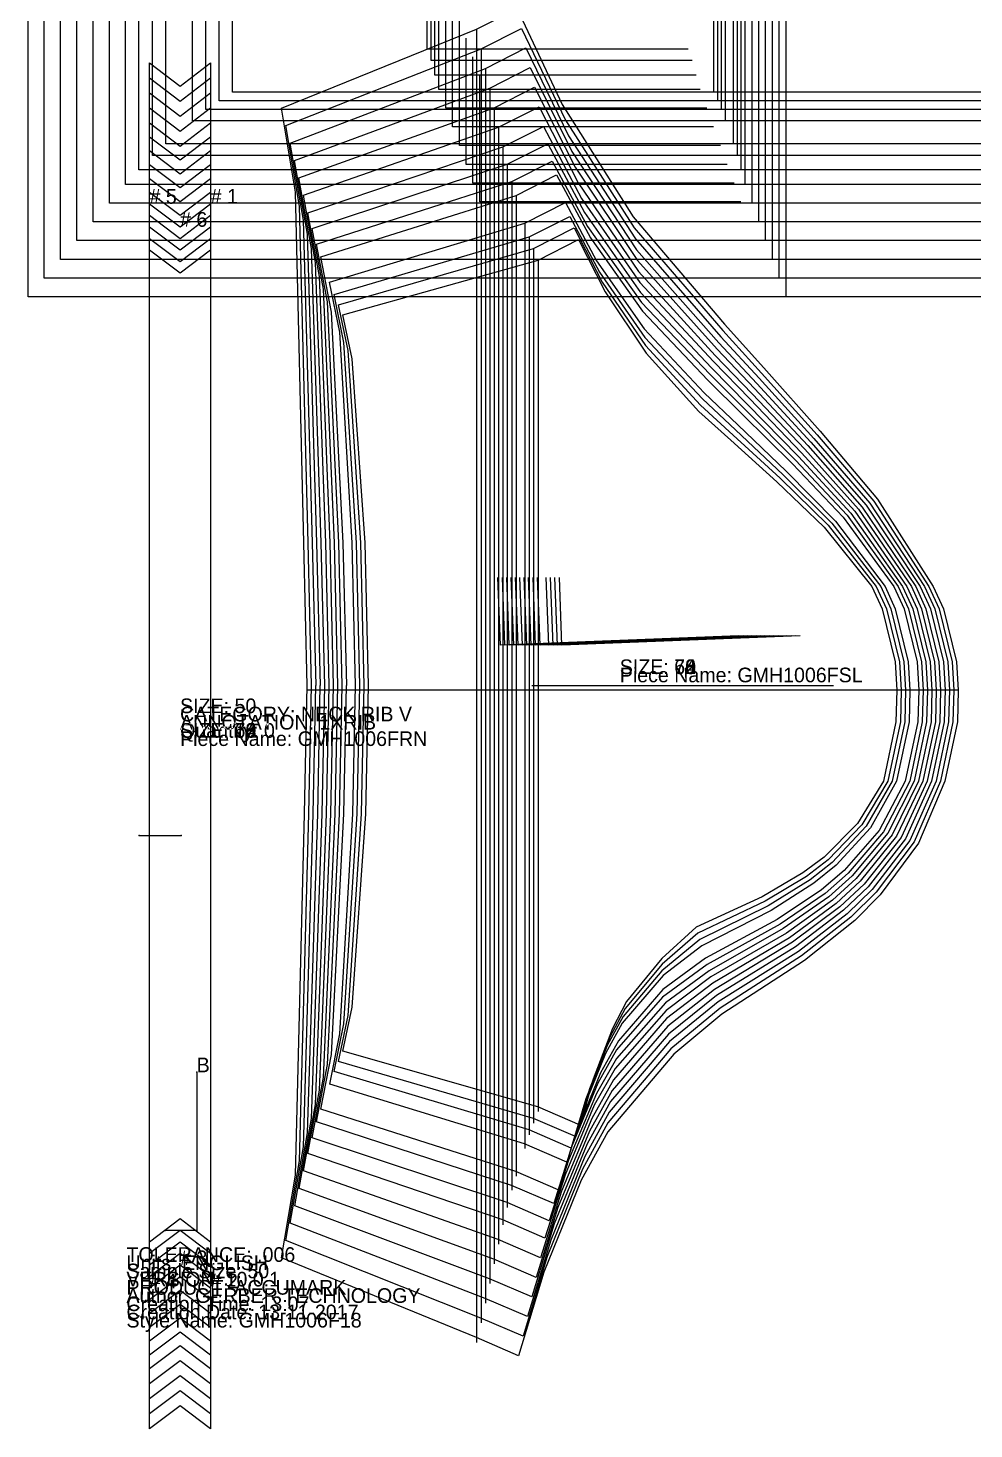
# Model space of a CAD drawing. Extents: x -1.7 to 64.4, y -1.7 to 34.5.
# Drawn here: x -1.68 to 14.46, y -1.73 to 22.17 of the extents above; entities that cross this region are included whole.
import ezdxf

# ---------------------------------------------------------------- set-up
doc = ezdxf.new("R2010")
doc.units = 0

# ---------------------------------------------------------------- blocks, each defined once
blk = doc.blocks.new('GMH1006FBK_42')
at = {"layer": '1'}
for points in [[(1.8117, 21.0797), (1.8117, 30.5284)], [(28.9773, 21.0797), (1.8117, 21.0797)]]:
    blk.add_lwpolyline(points, dxfattribs=at)
at = {"layer": '6'}
blk.add_line((28.9773, 21.0797), (1.8117, 21.0797), dxfattribs=at)
at = {"layer": '8'}
blk.add_line((10.0204, 21.0797), (10.0204, 30.43), dxfattribs=at)
blk = doc.blocks.new('GMH1006FBK_44')
at = {"layer": '1'}
for points in [[(1.5835, 20.932), (1.5835, 30.676)], [(29.1427, 20.932), (1.5835, 20.932)]]:
    blk.add_lwpolyline(points, dxfattribs=at)
at = {"layer": '6'}
blk.add_line((29.1427, 20.932), (1.5835, 20.932), dxfattribs=at)
at = {"layer": '8'}
blk.add_line((10.0874, 20.932), (10.0874, 30.5776), dxfattribs=at)
blk = doc.blocks.new('GMH1006FBK_46')
at = {"layer": '1'}
for points in [[(1.3552, 20.7844), (1.3552, 30.8237)], [(29.3081, 20.7844), (1.3552, 20.7844)]]:
    blk.add_lwpolyline(points, dxfattribs=at)
at = {"layer": '6'}
blk.add_line((29.3081, 20.7844), (1.3552, 20.7844), dxfattribs=at)
at = {"layer": '8'}
blk.add_line((10.1544, 20.7844), (10.1544, 30.7253), dxfattribs=at)
blk = doc.blocks.new('GMH1006FBK_48')
at = {"layer": '1'}
for points in [[(1.1269, 20.5875), (1.1269, 31.0205)], [(29.4735, 20.5875), (1.1269, 20.5875)]]:
    blk.add_lwpolyline(points, dxfattribs=at)
at = {"layer": '6'}
blk.add_line((29.4735, 20.5875), (1.1269, 20.5875), dxfattribs=at)
at = {"layer": '8'}
blk.add_line((10.2214, 20.5875), (10.2214, 30.9221), dxfattribs=at)
blk = doc.blocks.new('GMH1006FBK_52')
at = {"layer": '1'}
for points in [[(0.6703, 20.1938), (0.6703, 31.4142)], [(29.8043, 20.1938), (0.6703, 20.1938)]]:
    blk.add_lwpolyline(points, dxfattribs=at)
at = {"layer": '6'}
blk.add_line((29.8043, 20.1938), (0.6703, 20.1938), dxfattribs=at)
at = {"layer": '8'}
blk.add_line((10.3554, 20.1938), (10.3554, 31.3158), dxfattribs=at)
blk.add_lwpolyline([(9.5844, 21.8134), (5.1297, 21.8134), (5.1297, 23.9665)], dxfattribs=at)
blk = doc.blocks.new('GMH1006FBK_54')
at = {"layer": '1'}
for points in [[(0.4419, 19.997), (0.4419, 31.6111)], [(29.9697, 19.997), (0.4419, 19.997)]]:
    blk.add_lwpolyline(points, dxfattribs=at)
at = {"layer": '6'}
blk.add_line((29.9697, 19.997), (0.4419, 19.997), dxfattribs=at)
at = {"layer": '8'}
blk.add_line((10.4224, 19.997), (10.4224, 31.5127), dxfattribs=at)
blk.add_lwpolyline([(9.6513, 21.6166), (5.1966, 21.6166), (5.1966, 23.7697)], dxfattribs=at)
blk = doc.blocks.new('GMH1006FBK_56')
at = {"layer": '1'}
for points in [[(0.2137, 19.7509), (0.2137, 31.8571)], [(30.1351, 19.7509), (0.2137, 19.7509)]]:
    blk.add_lwpolyline(points, dxfattribs=at)
at = {"layer": '6'}
blk.add_line((30.1351, 19.7509), (0.2137, 19.7509), dxfattribs=at)
at = {"layer": '8'}
blk.add_line((10.4894, 19.7509), (10.4894, 31.7587), dxfattribs=at)
blk.add_lwpolyline([(9.7184, 21.3705), (5.2637, 21.3705), (5.2637, 23.5236)], dxfattribs=at)
blk = doc.blocks.new('GMH1006FBK_58')
at = {"layer": '1'}
for points in [[(-0.0146, 19.5049), (-0.0146, 32.1032)], [(30.3005, 19.5049), (-0.0146, 19.5049)]]:
    blk.add_lwpolyline(points, dxfattribs=at)
at = {"layer": '6'}
blk.add_line((30.3005, 19.5049), (-0.0146, 19.5049), dxfattribs=at)
at = {"layer": '8'}
blk.add_line((10.5564, 19.5049), (10.5564, 32.0048), dxfattribs=at)
blk.add_lwpolyline([(9.7854, 21.1245), (5.3307, 21.1245), (5.3307, 23.2776)], dxfattribs=at)
blk = doc.blocks.new('GMH1006FBK_60')
at = {"layer": '1'}
for points in [[(-0.2921, 19.185), (-0.2921, 32.4231)], [(30.5151, 19.185), (-0.2921, 19.185)]]:
    blk.add_lwpolyline(points, dxfattribs=at)
at = {"layer": '6'}
blk.add_line((30.5151, 19.185), (-0.2921, 19.185), dxfattribs=at)
at = {"layer": '8'}
blk.add_line((10.6726, 19.185), (10.6726, 32.2991), dxfattribs=at)
blk.add_lwpolyline([(9.9016, 20.8046), (5.4469, 20.8046), (5.4469, 22.9577)], dxfattribs=at)
blk = doc.blocks.new('GMH1006FBK_62')
at = {"layer": '1'}
for points in [[(-0.5697, 18.8651), (-0.5697, 32.743)], [(30.7297, 18.8651), (-0.5697, 18.8651)]]:
    blk.add_lwpolyline(points, dxfattribs=at)
at = {"layer": '6'}
blk.add_line((30.7297, 18.8651), (-0.5697, 18.8651), dxfattribs=at)
at = {"layer": '8'}
blk.add_line((10.7888, 18.8651), (10.7888, 32.5934), dxfattribs=at)
blk.add_lwpolyline([(10.0178, 20.4847), (5.563, 20.4847), (5.563, 22.6378)], dxfattribs=at)
blk = doc.blocks.new('GMH1006FBK_64')
at = {"layer": '1'}
for points in [[(-0.8472, 18.5452), (-0.8472, 33.0629)], [(30.9443, 18.5452), (-0.8472, 18.5452)]]:
    blk.add_lwpolyline(points, dxfattribs=at)
at = {"layer": '6'}
blk.add_line((30.9443, 18.5452), (-0.8472, 18.5452), dxfattribs=at)
at = {"layer": '8'}
blk.add_line((10.905, 18.5452), (10.905, 32.8877), dxfattribs=at)
blk.add_lwpolyline([(10.1339, 20.1648), (5.6792, 20.1648), (5.6792, 22.3179)], dxfattribs=at)
blk = doc.blocks.new('GMH1006FBK_66')
at = {"layer": '1'}
for points in [[(-1.1246, 18.2253), (-1.1246, 33.3828)], [(31.1589, 18.2253), (-1.1246, 18.2253)]]:
    blk.add_lwpolyline(points, dxfattribs=at)
at = {"layer": '6'}
blk.add_line((31.1589, 18.2253), (-1.1246, 18.2253), dxfattribs=at)
at = {"layer": '8'}
blk.add_line((11.0212, 18.2253), (11.0212, 33.182), dxfattribs=at)
blk.add_lwpolyline([(10.2502, 19.8449), (5.7955, 19.8449), (5.7955, 21.998)], dxfattribs=at)
blk = doc.blocks.new('GMH1006FBK_68')
at = {"layer": '1'}
for points in [[(-1.4021, 17.9054), (-1.4021, 33.7027)], [(31.3735, 17.9054), (-1.4021, 17.9054)]]:
    blk.add_lwpolyline(points, dxfattribs=at)
at = {"layer": '6'}
blk.add_line((31.3735, 17.9054), (-1.4021, 17.9054), dxfattribs=at)
at = {"layer": '8'}
blk.add_line((11.1374, 17.9054), (11.1374, 33.4763), dxfattribs=at)
blk.add_lwpolyline([(10.3664, 19.525), (5.9117, 19.525), (5.9117, 21.6781)], dxfattribs=at)
blk = doc.blocks.new('GMH1006FBK_70')
at = {"layer": '1'}
for points in [[(-1.6796, 17.5855), (-1.6796, 34.0226)], [(31.5881, 17.5855), (-1.6796, 17.5855)]]:
    blk.add_lwpolyline(points, dxfattribs=at)
at = {"layer": '6'}
blk.add_line((31.5881, 17.5855), (-1.6796, 17.5855), dxfattribs=at)
at = {"layer": '8'}
blk.add_line((11.2536, 17.5855), (11.2536, 33.7706), dxfattribs=at)
blk.add_lwpolyline([(10.4826, 19.2051), (6.0279, 19.2051), (6.0279, 21.3582)], dxfattribs=at)
blk = doc.blocks.new('GMH1006FRN_42')
at = {"layer": '1'}
for points in [[(0.3937, 1.4578), (0.3937, 18.3866)], [(0.3937, 18.3866), (0.9147, 17.9929), (1.4356, 18.3866)], [(1.4356, 18.3866), (1.4356, 1.4578)], [(1.4356, 1.4578), (0.9147, 1.8515), (0.3937, 1.4578)]]:
    blk.add_lwpolyline(points, dxfattribs=at)
at = {"layer": '5'}
blk.add_line((0.215, 8.397), (0.9341, 8.397), dxfattribs=at)
at = {"layer": '7'}
blk.add_line((0.215, 8.397), (0.9341, 8.397), dxfattribs=at)
at = {"layer": '8'}
blk.add_lwpolyline([(1.1985, 4.355), (1.1985, 1.6575), (0.659, 1.6575)], dxfattribs=at)
at = {"layer": '1'}
for s, p in [('SIZE: 42', (0.9146, 10.0622)), ('Piece Name: GMH1006FRN', (0.9146, 9.9222))]:
    blk.add_text(s, height=0.25, dxfattribs=at).set_placement(p)
blk = doc.blocks.new('GMH1006FRN_44')
at = {"layer": '1'}
for points in [[(0.3937, 1.2609), (0.3937, 18.5835)], [(0.3937, 18.5835), (0.9147, 18.1898), (1.4356, 18.5835)], [(1.4356, 18.5835), (1.4356, 1.2609)], [(1.4356, 1.2609), (0.9147, 1.6546), (0.3937, 1.2609)]]:
    blk.add_lwpolyline(points, dxfattribs=at)
at = {"layer": '5'}
blk.add_line((0.215, 8.397), (0.9341, 8.397), dxfattribs=at)
at = {"layer": '7'}
blk.add_line((0.215, 8.397), (0.9341, 8.397), dxfattribs=at)
at = {"layer": '8'}
blk.add_lwpolyline([(1.1985, 4.355), (1.1985, 1.6575), (0.659, 1.6575)], dxfattribs=at)
at = {"layer": '1'}
for s, p in [('SIZE: 44', (0.9146, 10.0622)), ('Piece Name: GMH1006FRN', (0.9146, 9.9222))]:
    blk.add_text(s, height=0.25, dxfattribs=at).set_placement(p)
blk = doc.blocks.new('GMH1006FRN_46')
at = {"layer": '1'}
for points in [[(0.3937, 1.064), (0.3937, 18.7804)], [(0.3937, 18.7804), (0.9147, 18.3867), (1.4356, 18.7804)], [(1.4356, 18.7804), (1.4356, 1.064)], [(1.4356, 1.064), (0.9147, 1.4577), (0.3937, 1.064)]]:
    blk.add_lwpolyline(points, dxfattribs=at)
at = {"layer": '5'}
blk.add_line((0.215, 8.397), (0.9341, 8.397), dxfattribs=at)
at = {"layer": '7'}
blk.add_line((0.215, 8.397), (0.9341, 8.397), dxfattribs=at)
at = {"layer": '8'}
blk.add_lwpolyline([(1.1985, 4.355), (1.1985, 1.6575), (0.659, 1.6575)], dxfattribs=at)
at = {"layer": '1'}
for s, p in [('SIZE: 46', (0.9146, 10.0622)), ('Piece Name: GMH1006FRN', (0.9146, 9.9222))]:
    blk.add_text(s, height=0.25, dxfattribs=at).set_placement(p)
blk = doc.blocks.new('GMH1006FRN_48')
at = {"layer": '1'}
for points in [[(0.3937, 0.8671), (0.3937, 18.9773)], [(0.3937, 18.9773), (0.9147, 18.5836), (1.4356, 18.9773)], [(1.4356, 18.9773), (1.4356, 0.8671)], [(1.4356, 0.8671), (0.9147, 1.2608), (0.3937, 0.8671)]]:
    blk.add_lwpolyline(points, dxfattribs=at)
at = {"layer": '5'}
blk.add_line((0.215, 8.397), (0.9341, 8.397), dxfattribs=at)
at = {"layer": '7'}
blk.add_line((0.215, 8.397), (0.9341, 8.397), dxfattribs=at)
at = {"layer": '8'}
blk.add_lwpolyline([(1.1985, 4.355), (1.1985, 1.6575), (0.659, 1.6575)], dxfattribs=at)
at = {"layer": '1'}
for s, p in [('SIZE: 48', (0.9146, 10.0622)), ('Piece Name: GMH1006FRN', (0.9146, 9.9222))]:
    blk.add_text(s, height=0.25, dxfattribs=at).set_placement(p)
blk = doc.blocks.new('GMH1006FRN_50')
at = {"layer": '1'}
for points in [[(0.3937, 0.6702), (0.3937, 19.1742)], [(0.3937, 19.1742), (0.9147, 18.7805), (1.4356, 19.1742)], [(1.4356, 19.1742), (1.4356, 0.6702)], [(1.4356, 0.6702), (0.9147, 1.0639), (0.3937, 0.6702)]]:
    blk.add_lwpolyline(points, dxfattribs=at)
at = {"layer": '2'}
for p in [(0.3937, 19.1742), (0.3937, 19.1742), (1.4356, 19.1742), (1.4356, 19.1742), (0.9147, 18.7805), (0.215, 8.397), (0.9341, 8.397), (1.1985, 4.355), (0.659, 1.6575), (1.1985, 1.6575), (0.9147, 1.0639), (0.3937, 0.6702), (0.3937, 0.6702), (1.4356, 0.6702), (1.4356, 0.6702)]:
    blk.add_point(p, dxfattribs=at)
at = {"layer": '5'}
blk.add_line((0.215, 8.397), (0.9341, 8.397), dxfattribs=at)
at = {"layer": '7'}
blk.add_line((0.215, 8.397), (0.9341, 8.397), dxfattribs=at)
at = {"layer": '8'}
blk.add_lwpolyline([(1.1985, 4.355), (1.1985, 1.6575), (0.659, 1.6575)], dxfattribs=at)
at = {"layer": '1'}
for s, p in [('SIZE: 50', (0.9146, 10.4822)), ('CATEGORY: NECK RIB V', (0.9146, 10.3422)), ('ANNOTATION: 1XRIB', (0.9146, 10.2022)), ('Quantity: 0', (0.9146, 10.0622)), ('Piece Name: GMH1006FRN', (0.9146, 9.9222))]:
    blk.add_text(s, height=0.25, dxfattribs=at).set_placement(p)
at = {"layer": '2'}
for s, p in [('# 5', (0.3937, 19.1742)), ('# 5', (0.3937, 19.1742)), ('# 1', (1.4356, 19.1742)), ('# 6', (0.9147, 18.7805)), ('# 3', (0.9147, 1.0639)), ('# 4', (0.3937, 0.6702)), ('# 4', (0.3937, 0.6702)), ('# 2', (1.4356, 0.6702)), ('# 2', (1.4356, 0.6702))]:
    blk.add_text(s, height=0.25, dxfattribs=at).set_placement(p)
at = {"layer": '8'}
blk.add_text('B', height=0.25, dxfattribs=at).set_placement((1.1985, 4.355))
blk = doc.blocks.new('GMH1006FRN_52')
at = {"layer": '1'}
for points in [[(0.3937, 0.4733), (0.3937, 19.3711)], [(0.3937, 19.3711), (0.9147, 18.9774), (1.4356, 19.3711)], [(1.4356, 19.3711), (1.4356, 0.4733)], [(1.4356, 0.4733), (0.9147, 0.867), (0.3937, 0.4733)]]:
    blk.add_lwpolyline(points, dxfattribs=at)
at = {"layer": '5'}
blk.add_line((0.215, 8.397), (0.9341, 8.397), dxfattribs=at)
at = {"layer": '7'}
blk.add_line((0.215, 8.397), (0.9341, 8.397), dxfattribs=at)
at = {"layer": '8'}
blk.add_lwpolyline([(1.1985, 4.355), (1.1985, 1.6575), (0.659, 1.6575)], dxfattribs=at)
at = {"layer": '1'}
for s, p in [('SIZE: 52', (0.9146, 10.0622)), ('Piece Name: GMH1006FRN', (0.9146, 9.9222))]:
    blk.add_text(s, height=0.25, dxfattribs=at).set_placement(p)
blk = doc.blocks.new('GMH1006FRN_54')
at = {"layer": '1'}
for points in [[(0.3937, 0.2371), (0.3937, 19.6073)], [(0.3937, 19.6073), (0.9147, 19.2136), (1.4356, 19.6073)], [(1.4356, 19.6073), (1.4356, 0.2371)], [(1.4356, 0.2371), (0.9147, 0.6308), (0.3937, 0.2371)]]:
    blk.add_lwpolyline(points, dxfattribs=at)
at = {"layer": '5'}
blk.add_line((0.215, 8.397), (0.9341, 8.397), dxfattribs=at)
at = {"layer": '7'}
blk.add_line((0.215, 8.397), (0.9341, 8.397), dxfattribs=at)
at = {"layer": '8'}
blk.add_lwpolyline([(1.1985, 4.355), (1.1985, 1.6575), (0.659, 1.6575)], dxfattribs=at)
at = {"layer": '1'}
for s, p in [('SIZE: 54', (0.9146, 10.0622)), ('Piece Name: GMH1006FRN', (0.9146, 9.9222))]:
    blk.add_text(s, height=0.25, dxfattribs=at).set_placement(p)
blk = doc.blocks.new('GMH1006FRN_56')
at = {"layer": '1'}
for points in [[(0.3937, 0.0009), (0.3937, 19.8435)], [(0.3937, 19.8435), (0.9147, 19.4498), (1.4356, 19.8435)], [(1.4356, 19.8435), (1.4356, 0.0009)], [(1.4356, 0.0009), (0.9147, 0.3946), (0.3937, 0.0009)]]:
    blk.add_lwpolyline(points, dxfattribs=at)
at = {"layer": '5'}
blk.add_line((0.215, 8.397), (0.9341, 8.397), dxfattribs=at)
at = {"layer": '7'}
blk.add_line((0.215, 8.397), (0.9341, 8.397), dxfattribs=at)
at = {"layer": '8'}
blk.add_lwpolyline([(1.1985, 4.355), (1.1985, 1.6575), (0.659, 1.6575)], dxfattribs=at)
at = {"layer": '1'}
for s, p in [('SIZE: 56', (0.9146, 10.0622)), ('Piece Name: GMH1006FRN', (0.9146, 9.9222))]:
    blk.add_text(s, height=0.25, dxfattribs=at).set_placement(p)
blk = doc.blocks.new('GMH1006FRN_58')
at = {"layer": '1'}
for points in [[(0.3937, -0.2353), (0.3937, 20.0797)], [(0.3937, 20.0797), (0.9147, 19.686), (1.4356, 20.0797)], [(1.4356, 20.0797), (1.4356, -0.2353)], [(1.4356, -0.2353), (0.9147, 0.1584), (0.3937, -0.2353)]]:
    blk.add_lwpolyline(points, dxfattribs=at)
at = {"layer": '5'}
blk.add_line((0.215, 8.397), (0.9341, 8.397), dxfattribs=at)
at = {"layer": '7'}
blk.add_line((0.215, 8.397), (0.9341, 8.397), dxfattribs=at)
at = {"layer": '8'}
blk.add_lwpolyline([(1.1985, 4.355), (1.1985, 1.6575), (0.659, 1.6575)], dxfattribs=at)
at = {"layer": '1'}
for s, p in [('SIZE: 58', (0.9146, 10.0622)), ('Piece Name: GMH1006FRN', (0.9146, 9.9222))]:
    blk.add_text(s, height=0.25, dxfattribs=at).set_placement(p)
blk = doc.blocks.new('GMH1006FRN_60')
at = {"layer": '1'}
for points in [[(0.3937, -0.4715), (0.3937, 20.3159)], [(0.3937, 20.3159), (0.9147, 19.9222), (1.4356, 20.3159)], [(1.4356, 20.3159), (1.4356, -0.4715)], [(1.4356, -0.4715), (0.9147, -0.0778), (0.3937, -0.4715)]]:
    blk.add_lwpolyline(points, dxfattribs=at)
at = {"layer": '5'}
blk.add_line((0.215, 8.397), (0.9341, 8.397), dxfattribs=at)
at = {"layer": '7'}
blk.add_line((0.215, 8.397), (0.9341, 8.397), dxfattribs=at)
at = {"layer": '8'}
blk.add_lwpolyline([(1.1985, 4.355), (1.1985, 1.6575), (0.659, 1.6575)], dxfattribs=at)
at = {"layer": '1'}
for s, p in [('SIZE: 60', (0.9146, 10.0622)), ('Piece Name: GMH1006FRN', (0.9146, 9.9222))]:
    blk.add_text(s, height=0.25, dxfattribs=at).set_placement(p)
blk = doc.blocks.new('GMH1006FRN_62')
at = {"layer": '1'}
for points in [[(0.3937, -0.7077), (0.3937, 20.5521)], [(0.3937, 20.5521), (0.9147, 20.1584), (1.4356, 20.5521)], [(1.4356, 20.5521), (1.4356, -0.7077)], [(1.4356, -0.7077), (0.9147, -0.314), (0.3937, -0.7077)]]:
    blk.add_lwpolyline(points, dxfattribs=at)
at = {"layer": '5'}
blk.add_line((0.215, 8.397), (0.9341, 8.397), dxfattribs=at)
at = {"layer": '7'}
blk.add_line((0.215, 8.397), (0.9341, 8.397), dxfattribs=at)
at = {"layer": '8'}
blk.add_lwpolyline([(1.1985, 4.355), (1.1985, 1.6575), (0.659, 1.6575)], dxfattribs=at)
at = {"layer": '1'}
for s, p in [('SIZE: 62', (0.9146, 10.0622)), ('Piece Name: GMH1006FRN', (0.9146, 9.9222))]:
    blk.add_text(s, height=0.25, dxfattribs=at).set_placement(p)
blk = doc.blocks.new('GMH1006FRN_64')
at = {"layer": '1'}
for points in [[(0.3937, -0.9636), (0.3937, 20.808)], [(0.3937, 20.808), (0.9147, 20.4143), (1.4356, 20.808)], [(1.4356, 20.808), (1.4356, -0.9636)], [(1.4356, -0.9636), (0.9147, -0.5699), (0.3937, -0.9636)]]:
    blk.add_lwpolyline(points, dxfattribs=at)
at = {"layer": '5'}
blk.add_line((0.215, 8.397), (0.9341, 8.397), dxfattribs=at)
at = {"layer": '7'}
blk.add_line((0.215, 8.397), (0.9341, 8.397), dxfattribs=at)
at = {"layer": '8'}
blk.add_lwpolyline([(1.1985, 4.355), (1.1985, 1.6575), (0.659, 1.6575)], dxfattribs=at)
at = {"layer": '1'}
for s, p in [('SIZE: 64', (0.9146, 10.0622)), ('Piece Name: GMH1006FRN', (0.9146, 9.9222))]:
    blk.add_text(s, height=0.25, dxfattribs=at).set_placement(p)
blk = doc.blocks.new('GMH1006FRN_66')
at = {"layer": '1'}
for points in [[(0.3937, -1.2195), (0.3937, 21.0639)], [(0.3937, 21.0639), (0.9147, 20.6702), (1.4356, 21.0639)], [(1.4356, 21.0639), (1.4356, -1.2195)], [(1.4356, -1.2195), (0.9147, -0.8258), (0.3937, -1.2195)]]:
    blk.add_lwpolyline(points, dxfattribs=at)
at = {"layer": '5'}
blk.add_line((0.215, 8.397), (0.9341, 8.397), dxfattribs=at)
at = {"layer": '7'}
blk.add_line((0.215, 8.397), (0.9341, 8.397), dxfattribs=at)
at = {"layer": '8'}
blk.add_lwpolyline([(1.1985, 4.355), (1.1985, 1.6575), (0.659, 1.6575)], dxfattribs=at)
at = {"layer": '1'}
for s, p in [('SIZE: 66', (0.9146, 10.0622)), ('Piece Name: GMH1006FRN', (0.9146, 9.9222))]:
    blk.add_text(s, height=0.25, dxfattribs=at).set_placement(p)
blk = doc.blocks.new('GMH1006FRN_68')
at = {"layer": '1'}
for points in [[(0.3937, -1.4754), (0.3937, 21.3198)], [(0.3937, 21.3198), (0.9147, 20.9261), (1.4356, 21.3198)], [(1.4356, 21.3198), (1.4356, -1.4754)], [(1.4356, -1.4754), (0.9147, -1.0817), (0.3937, -1.4754)]]:
    blk.add_lwpolyline(points, dxfattribs=at)
at = {"layer": '5'}
blk.add_line((0.215, 8.397), (0.9341, 8.397), dxfattribs=at)
at = {"layer": '7'}
blk.add_line((0.215, 8.397), (0.9341, 8.397), dxfattribs=at)
at = {"layer": '8'}
blk.add_lwpolyline([(1.1985, 4.355), (1.1985, 1.6575), (0.659, 1.6575)], dxfattribs=at)
at = {"layer": '1'}
for s, p in [('SIZE: 68', (0.9146, 10.0622)), ('Piece Name: GMH1006FRN', (0.9146, 9.9222))]:
    blk.add_text(s, height=0.25, dxfattribs=at).set_placement(p)
blk = doc.blocks.new('GMH1006FRN_70')
at = {"layer": '1'}
for points in [[(0.3937, -1.7313), (0.3937, 21.5757)], [(0.3937, 21.5757), (0.9147, 21.182), (1.4356, 21.5757)], [(1.4356, 21.5757), (1.4356, -1.7313)], [(1.4356, -1.7313), (0.9147, -1.3376), (0.3937, -1.7313)]]:
    blk.add_lwpolyline(points, dxfattribs=at)
at = {"layer": '5'}
blk.add_line((0.215, 8.397), (0.9341, 8.397), dxfattribs=at)
at = {"layer": '7'}
blk.add_line((0.215, 8.397), (0.9341, 8.397), dxfattribs=at)
at = {"layer": '8'}
blk.add_lwpolyline([(1.1985, 4.355), (1.1985, 1.6575), (0.659, 1.6575)], dxfattribs=at)
at = {"layer": '1'}
for s, p in [('SIZE: 70', (0.9146, 10.0622)), ('Piece Name: GMH1006FRN', (0.9146, 9.9222))]:
    blk.add_text(s, height=0.25, dxfattribs=at).set_placement(p)
blk = doc.blocks.new('GMH1006FSL_42')
at = {"layer": '1'}
for points in [[(3.6909, 17.2756), (7.0214, 18.214), (7.7121, 18.5641)], [(7.7121, 18.5641), (8.166, 17.6692), (8.8684, 16.6219), (9.7625, 15.63), (10.3108, 15.1393), (11.0983, 14.4269), (11.9047, 13.658), (12.7181, 12.6424), (12.8927, 12.2623), (13.1142, 11.3588), (13.1423, 10.8753)], [(3.6928, 4.7148), (3.8534, 5.4662), (4.0852, 8.7621), (4.1303, 10.9542), (4.1313, 10.9541), (4.0723, 13.3874), (3.8515, 16.5277), (3.6909, 17.2756)], [(13.1423, 10.8753), (13.1285, 10.3323), (12.914, 9.3212), (12.4728, 8.5997), (11.9039, 8.0274), (11.5397, 7.7552), (10.8437, 7.35), (9.719, 6.8319), (9.1355, 6.2942), (8.532, 5.5602), (8.2908, 5.1024), (7.9603, 4.2394), (7.7377, 3.4536)], [(7.7377, 3.4536), (7.0174, 3.7642), (7.0174, 3.7642), (3.6928, 4.7148)]]:
    blk.add_lwpolyline(points, dxfattribs=at)
at = {"layer": '5'}
blk.add_line((7.9609, 10.9541), (12.0652, 10.9541), dxfattribs=at)
at = {"layer": '7'}
blk.add_line((7.9609, 10.9541), (12.0652, 10.9541), dxfattribs=at)
at = {"layer": '8'}
for p, q in [((7.0214, 18.214), (7.0214, 3.6837)), ((13.1423, 10.8753), (4.1313, 10.8753))]:
    blk.add_line(p, q, dxfattribs=at)
blk.add_lwpolyline([(11.4921, 11.7994), (7.4296, 11.6432), (7.3853, 12.796)], dxfattribs=at)
at = {"layer": '1'}
for s, p in [('SIZE: 42', (8.4166, 11.1488)), ('Piece Name: GMH1006FSL', (8.4166, 11.0088))]:
    blk.add_text(s, height=0.25, dxfattribs=at).set_placement(p)
blk = doc.blocks.new('GMH1006FSL_44')
at = {"layer": '1'}
for points in [[(3.6161, 17.4492), (6.9466, 18.4109), (7.6373, 18.761)], [(7.6373, 18.761), (8.1172, 17.8368), (8.8564, 16.7569), (9.794, 15.7363), (10.351, 15.2275), (11.1509, 14.4889), (11.9696, 13.6921), (12.7929, 12.6424), (12.9675, 12.2623), (13.189, 11.3588), (13.2171, 10.8753)], [(3.618, 4.5412), (3.7824, 5.3252), (4.0104, 8.7621), (4.0555, 10.9542), (4.0565, 10.9541), (3.9975, 13.3874), (3.7805, 16.6675), (3.6161, 17.4492)], [(13.2171, 10.8753), (13.2033, 10.3323), (12.9888, 9.3212), (12.547, 8.5757), (11.9721, 7.9813), (11.6028, 7.6973), (10.8955, 7.2723), (9.7505, 6.7256), (9.1414, 6.2011), (8.5072, 5.4424), (8.2524, 4.9679), (7.9012, 4.0726), (7.6629, 3.2567)], [(7.6629, 3.2567), (6.9426, 3.5673), (6.9426, 3.5673), (3.618, 4.5412)]]:
    blk.add_lwpolyline(points, dxfattribs=at)
at = {"layer": '5'}
blk.add_line((7.8861, 10.9541), (11.9904, 10.9541), dxfattribs=at)
at = {"layer": '7'}
blk.add_line((7.8861, 10.9541), (11.9904, 10.9541), dxfattribs=at)
at = {"layer": '8'}
for p, q in [((6.9466, 18.4109), (6.9466, 3.4868)), ((13.2171, 10.8753), (4.0565, 10.8753))]:
    blk.add_line(p, q, dxfattribs=at)
blk.add_lwpolyline([(11.4173, 11.7994), (7.3548, 11.6432), (7.3105, 12.796)], dxfattribs=at)
at = {"layer": '1'}
for s, p in [('SIZE: 44', (8.4166, 11.1488)), ('Piece Name: GMH1006FSL', (8.4166, 11.0088))]:
    blk.add_text(s, height=0.25, dxfattribs=at).set_placement(p)
blk = doc.blocks.new('GMH1006FSL_46')
at = {"layer": '1'}
for points in [[(3.5413, 17.6228), (6.8718, 18.6078), (7.5625, 18.9579)], [(7.5625, 18.9579), (8.0683, 18.0044), (8.8444, 16.8918), (9.8255, 15.8426), (10.3912, 15.3156), (11.2035, 14.5509), (12.0345, 13.7263), (12.8677, 12.6424), (13.0423, 12.2623), (13.2638, 11.3588), (13.2919, 10.8753)], [(3.5432, 4.3676), (3.7113, 5.1842), (3.9356, 8.7621), (3.9807, 10.9542), (3.9817, 10.9541), (3.9227, 13.3874), (3.7096, 16.8074), (3.5413, 17.6228)], [(13.2919, 10.8753), (13.2781, 10.3323), (13.0636, 9.3212), (12.6211, 8.5518), (12.0404, 7.9353), (11.666, 7.6394), (10.9473, 7.1946), (9.782, 6.6193), (9.1347, 6.0878), (8.4748, 5.3093), (8.2086, 4.8215), (7.8398, 3.9001), (7.5881, 3.0598)], [(7.5881, 3.0598), (6.8678, 3.3704), (6.8678, 3.3704), (3.5432, 4.3676)]]:
    blk.add_lwpolyline(points, dxfattribs=at)
at = {"layer": '5'}
blk.add_line((7.8113, 10.9541), (11.9156, 10.9541), dxfattribs=at)
at = {"layer": '7'}
blk.add_line((7.8113, 10.9541), (11.9156, 10.9541), dxfattribs=at)
at = {"layer": '8'}
for p, q in [((6.8718, 18.6078), (6.8718, 3.2899)), ((13.2919, 10.8753), (3.9817, 10.8753))]:
    blk.add_line(p, q, dxfattribs=at)
blk.add_lwpolyline([(11.3425, 11.7994), (7.28, 11.6432), (7.2357, 12.796)], dxfattribs=at)
at = {"layer": '1'}
for s, p in [('SIZE: 46', (8.4166, 11.1488)), ('Piece Name: GMH1006FSL', (8.4166, 11.0088))]:
    blk.add_text(s, height=0.25, dxfattribs=at).set_placement(p)
blk = doc.blocks.new('GMH1006FSL_48')
at = {"layer": '1'}
for points in [[(3.4665, 17.8376), (6.797, 18.844), (7.4877, 19.194)], [(7.4877, 19.194), (8.0179, 18.2004), (8.8306, 17.0412), (9.857, 15.9489), (10.4314, 15.4038), (11.2561, 14.6128), (12.0994, 13.7603), (12.9425, 12.6423), (13.1171, 12.2622), (13.3386, 11.3587), (13.3667, 10.8752)], [(3.4684, 4.1526), (3.6411, 5.0095), (3.8608, 8.762), (3.9059, 10.9541), (3.9069, 10.954), (3.8479, 13.3873), (3.6396, 16.9804), (3.4665, 17.8376)], [(13.3667, 10.8752), (13.3529, 10.3322), (13.1384, 9.3211), (12.6953, 8.5277), (12.1087, 7.8891), (11.7292, 7.5814), (10.9991, 7.1168), (9.8135, 6.5129), (9.1575, 6.0082), (8.4583, 5.1906), (8.1754, 4.6777), (7.7825, 3.7081), (7.5133, 2.8235)], [(7.5133, 2.8235), (6.793, 3.1341), (6.793, 3.1341), (3.4684, 4.1526)]]:
    blk.add_lwpolyline(points, dxfattribs=at)
at = {"layer": '5'}
blk.add_line((7.7365, 10.954), (11.8408, 10.954), dxfattribs=at)
at = {"layer": '7'}
blk.add_line((7.7365, 10.954), (11.8408, 10.954), dxfattribs=at)
at = {"layer": '8'}
for p, q in [((6.797, 18.844), (6.797, 3.0536)), ((13.3667, 10.8752), (3.9069, 10.8752))]:
    blk.add_line(p, q, dxfattribs=at)
blk.add_lwpolyline([(11.2677, 11.7993), (7.2052, 11.6431), (7.1609, 12.7959)], dxfattribs=at)
at = {"layer": '1'}
for s, p in [('SIZE: 48', (8.4166, 11.1487)), ('Piece Name: GMH1006FSL', (8.4166, 11.0087))]:
    blk.add_text(s, height=0.25, dxfattribs=at).set_placement(p)
blk = doc.blocks.new('GMH1006FSL_52')
at = {"layer": '1'}
for points in [[(3.3169, 18.2675), (6.6474, 19.3164), (7.3381, 19.6664)], [(7.3381, 19.6664), (7.9172, 18.5924), (8.8029, 17.3404), (9.92, 16.1615), (10.5119, 15.5802), (11.3614, 14.7368), (12.2293, 13.8287), (13.0921, 12.6424), (13.2667, 12.2623), (13.4882, 11.3588), (13.5163, 10.8753)], [(3.3188, 3.7229), (3.5008, 4.6605), (3.7112, 8.7621), (3.7563, 10.9542), (3.7573, 10.9541), (3.6983, 13.3874), (3.4995, 17.3266), (3.3169, 18.2675)], [(13.5163, 10.8753), (13.5025, 10.3323), (13.288, 9.3212), (12.8436, 8.4799), (12.2452, 7.7971), (11.8555, 7.4658), (11.1028, 6.9616), (9.8765, 6.3004), (9.1534, 5.7684), (8.3958, 4.8929), (8.088, 4.3426), (7.659, 3.3016), (7.3637, 2.3512)], [(7.3637, 2.3512), (6.6434, 2.6618), (6.6434, 2.6618), (3.3188, 3.7229)]]:
    blk.add_lwpolyline(points, dxfattribs=at)
at = {"layer": '5'}
blk.add_line((7.5869, 10.9541), (11.6912, 10.9541), dxfattribs=at)
at = {"layer": '7'}
blk.add_line((7.5869, 10.9541), (11.6912, 10.9541), dxfattribs=at)
at = {"layer": '8'}
for p, q in [((6.6474, 19.3164), (6.6474, 2.5813)), ((13.5163, 10.8753), (3.7573, 10.8753))]:
    blk.add_line(p, q, dxfattribs=at)
blk.add_lwpolyline([(11.1181, 11.7994), (7.0556, 11.6432), (7.0113, 12.796)], dxfattribs=at)
at = {"layer": '1'}
for s, p in [('SIZE: 52', (8.4166, 11.1488)), ('Piece Name: GMH1006FSL', (8.4166, 11.0088))]:
    blk.add_text(s, height=0.25, dxfattribs=at).set_placement(p)
blk = doc.blocks.new('GMH1006FSL_54')
at = {"layer": '1'}
for points in [[(3.2421, 18.4824), (6.5726, 19.5526), (7.2633, 19.9027)], [(7.2633, 19.9027), (7.8668, 18.7884), (8.7891, 17.4899), (9.9515, 16.2678), (10.5521, 15.6684), (11.414, 14.7987), (12.2942, 13.8627), (13.1669, 12.6424), (13.3415, 12.2623), (13.563, 11.3588), (13.5911, 10.8753)], [(3.244, 3.508), (3.4306, 4.4859), (3.6364, 8.7621), (3.6815, 10.9542), (3.6825, 10.9541), (3.6235, 13.3874), (3.4295, 17.4997), (3.2421, 18.4824)], [(13.5911, 10.8753), (13.5773, 10.3323), (13.3628, 9.3212), (12.9178, 8.4559), (12.3135, 7.751), (11.9187, 7.4079), (11.1546, 6.8839), (9.908, 6.1941), (9.1468, 5.6369), (8.362, 4.7355), (8.0427, 4.1684), (7.5966, 3.0951), (7.2889, 2.115)], [(7.2889, 2.115), (6.5686, 2.4256), (6.5686, 2.4256), (3.244, 3.508)]]:
    blk.add_lwpolyline(points, dxfattribs=at)
at = {"layer": '5'}
blk.add_line((7.5121, 10.9541), (11.6164, 10.9541), dxfattribs=at)
at = {"layer": '7'}
blk.add_line((7.5121, 10.9541), (11.6164, 10.9541), dxfattribs=at)
at = {"layer": '8'}
for p, q in [((6.5726, 19.5526), (6.5726, 2.3451)), ((13.5911, 10.8753), (3.6825, 10.8753))]:
    blk.add_line(p, q, dxfattribs=at)
blk.add_lwpolyline([(11.0433, 11.7994), (6.9808, 11.6432), (6.9365, 12.796)], dxfattribs=at)
at = {"layer": '1'}
for s, p in [('SIZE: 54', (8.4166, 11.1488)), ('Piece Name: GMH1006FSL', (8.4166, 11.0088))]:
    blk.add_text(s, height=0.25, dxfattribs=at).set_placement(p)
blk = doc.blocks.new('GMH1006FSL_56')
at = {"layer": '1'}
for points in [[(3.1673, 18.752), (6.4978, 19.8479), (7.1885, 20.198)], [(7.1885, 20.198), (7.8141, 19.0271), (8.7726, 17.6612), (9.983, 16.3741), (10.5923, 15.7566), (11.4666, 14.8608), (12.3591, 13.897), (13.2417, 12.6424), (13.4163, 12.2623), (13.6378, 11.3588), (13.6659, 10.8753)], [(3.1692, 3.2384), (3.3616, 4.267), (3.5616, 8.7621), (3.6067, 10.9542), (3.6077, 10.9541), (3.5487, 13.3874), (3.3607, 17.7169), (3.1673, 18.752)], [(13.6659, 10.8753), (13.6521, 10.3323), (13.4376, 9.3212), (12.9919, 8.432), (12.3818, 7.705), (11.9819, 7.35), (11.2064, 6.8062), (9.9395, 6.0878), (9.1957, 5.5413), (8.3611, 4.5901), (8.0206, 3.9909), (7.5439, 2.8563), (7.2141, 1.8197)], [(7.2141, 1.8197), (6.4938, 2.1303), (6.4938, 2.1303), (3.1692, 3.2384)]]:
    blk.add_lwpolyline(points, dxfattribs=at)
at = {"layer": '5'}
blk.add_line((7.4373, 10.9541), (11.5416, 10.9541), dxfattribs=at)
at = {"layer": '7'}
blk.add_line((7.4373, 10.9541), (11.5416, 10.9541), dxfattribs=at)
at = {"layer": '8'}
for p, q in [((6.4978, 19.8479), (6.4978, 2.0497)), ((13.6659, 10.8753), (3.6077, 10.8753))]:
    blk.add_line(p, q, dxfattribs=at)
blk.add_lwpolyline([(10.9685, 11.7994), (6.906, 11.6432), (6.8617, 12.796)], dxfattribs=at)
at = {"layer": '1'}
for s, p in [('SIZE: 56', (8.4166, 11.1488)), ('Piece Name: GMH1006FSL', (8.4166, 11.0088))]:
    blk.add_text(s, height=0.25, dxfattribs=at).set_placement(p)
blk = doc.blocks.new('GMH1006FSL_58')
at = {"layer": '1'}
for points in [[(3.0925, 19.0215), (6.423, 20.1432), (7.1137, 20.4932)], [(7.1137, 20.4932), (7.7613, 19.2657), (8.756, 17.8325), (10.0145, 16.4803), (10.6325, 15.8447), (11.5192, 14.9226), (12.424, 13.931), (13.3165, 12.6423), (13.4911, 12.2622), (13.7126, 11.3587), (13.7407, 10.8752)], [(3.0944, 2.9687), (3.2926, 4.0479), (3.4868, 8.762), (3.5319, 10.9541), (3.5329, 10.954), (3.4739, 13.3873), (3.2919, 17.934), (3.0925, 19.0215)], [(13.7407, 10.8752), (13.7269, 10.3322), (13.5124, 9.3211), (13.0661, 8.4079), (12.45, 7.6588), (12.045, 7.292), (11.2582, 6.7284), (9.971, 5.9814), (9.2065, 5.4112), (8.3355, 4.4175), (7.9804, 3.7918), (7.4832, 2.6068), (7.1393, 1.5243)], [(7.1393, 1.5243), (6.419, 1.8349), (6.419, 1.8349), (3.0944, 2.9687)]]:
    blk.add_lwpolyline(points, dxfattribs=at)
at = {"layer": '5'}
blk.add_line((7.3625, 10.954), (11.4668, 10.954), dxfattribs=at)
at = {"layer": '7'}
blk.add_line((7.3625, 10.954), (11.4668, 10.954), dxfattribs=at)
at = {"layer": '8'}
for p, q in [((6.423, 20.1432), (6.423, 1.7544)), ((13.7407, 10.8752), (3.5329, 10.8752))]:
    blk.add_line(p, q, dxfattribs=at)
blk.add_lwpolyline([(10.8937, 11.7993), (6.8312, 11.6431), (6.7869, 12.7959)], dxfattribs=at)
at = {"layer": '1'}
for s, p in [('SIZE: 58', (8.4166, 11.1487)), ('Piece Name: GMH1006FSL', (8.4166, 11.0087))]:
    blk.add_text(s, height=0.25, dxfattribs=at).set_placement(p)
blk = doc.blocks.new('GMH1006FSL_60')
at = {"layer": '1'}
for points in [[(3.0177, 19.3188), (6.3482, 20.4778), (7.0389, 20.8278)], [(7.0389, 20.8278), (7.7071, 19.5328), (8.7377, 18.0186), (10.046, 16.5867), (10.6727, 15.9329), (11.5718, 14.9847), (12.4889, 13.9652), (13.3913, 12.6424), (13.5659, 12.2623), (13.7874, 11.3588), (13.8155, 10.8753)], [(3.0196, 2.6716), (3.2242, 3.8066), (3.412, 8.7621), (3.4571, 10.9542), (3.4581, 10.9541), (3.3991, 13.3874), (3.2237, 18.1734), (3.0177, 19.3188)], [(13.8155, 10.8753), (13.8017, 10.3323), (13.5872, 9.3212), (13.1403, 8.3841), (12.5183, 7.6129), (12.1082, 7.2342), (11.31, 6.6509), (10.0025, 5.8752), (9.215, 5.27), (8.3064, 4.2256), (7.9368, 3.5686), (7.4205, 2.3252), (7.0645, 1.1898)], [(7.0645, 1.1898), (6.3442, 1.5004), (6.3442, 1.5004), (3.0196, 2.6716)]]:
    blk.add_lwpolyline(points, dxfattribs=at)
at = {"layer": '5'}
blk.add_line((7.2877, 10.9541), (11.392, 10.9541), dxfattribs=at)
at = {"layer": '7'}
blk.add_line((7.2877, 10.9541), (11.392, 10.9541), dxfattribs=at)
at = {"layer": '8'}
for p, q in [((6.3482, 20.4778), (6.3482, 1.4199)), ((13.8155, 10.8753), (3.4581, 10.8753))]:
    blk.add_line(p, q, dxfattribs=at)
blk.add_lwpolyline([(10.8189, 11.7994), (6.7564, 11.6432), (6.7121, 12.796)], dxfattribs=at)
at = {"layer": '1'}
for s, p in [('SIZE: 60', (8.4166, 11.1488)), ('Piece Name: GMH1006FSL', (8.4166, 11.0088))]:
    blk.add_text(s, height=0.25, dxfattribs=at).set_placement(p)
blk = doc.blocks.new('GMH1006FSL_62')
at = {"layer": '1'}
for points in [[(2.9429, 19.616), (6.2734, 20.8124), (6.9641, 21.1625)], [(6.9641, 21.1625), (7.6528, 19.7999), (8.7193, 18.2045), (10.0775, 16.693), (10.7129, 16.0212), (11.6244, 15.0467), (12.5538, 13.9994), (13.4661, 12.6424), (13.6407, 12.2623), (13.8622, 11.3588), (13.8903, 10.8753)], [(2.9448, 2.3743), (3.1558, 3.5652), (3.3372, 8.7621), (3.3823, 10.9542), (3.3833, 10.9541), (3.3243, 13.3874), (3.1555, 18.4128), (2.9429, 19.616)], [(13.8903, 10.8753), (13.8765, 10.3323), (13.662, 9.3212), (13.2144, 8.3601), (12.5866, 7.5668), (12.1714, 7.1763), (11.3618, 6.5732), (10.034, 5.7689), (9.2339, 5.1401), (8.2839, 4.0423), (7.898, 3.3523), (7.36, 2.0469), (6.9897, 0.8552)], [(6.9897, 0.8552), (6.2694, 1.1658), (6.2694, 1.1658), (2.9448, 2.3743)]]:
    blk.add_lwpolyline(points, dxfattribs=at)
at = {"layer": '5'}
blk.add_line((7.2129, 10.9541), (11.3172, 10.9541), dxfattribs=at)
at = {"layer": '7'}
blk.add_line((7.2129, 10.9541), (11.3172, 10.9541), dxfattribs=at)
at = {"layer": '8'}
for p, q in [((6.2734, 20.8124), (6.2734, 1.0853)), ((13.8903, 10.8753), (3.3833, 10.8753))]:
    blk.add_line(p, q, dxfattribs=at)
blk.add_lwpolyline([(10.7441, 11.7994), (6.6816, 11.6432), (6.6373, 12.796)], dxfattribs=at)
at = {"layer": '1'}
for s, p in [('SIZE: 62', (8.4166, 11.1488)), ('Piece Name: GMH1006FSL', (8.4166, 11.0088))]:
    blk.add_text(s, height=0.25, dxfattribs=at).set_placement(p)
blk = doc.blocks.new('GMH1006FSL_64')
at = {"layer": '1'}
for points in [[(2.8681, 19.9132), (6.1986, 21.147), (6.8893, 21.4971)], [(6.8893, 21.4971), (7.5986, 20.0669), (8.701, 18.3903), (10.109, 16.7993), (10.7531, 16.1093), (11.677, 15.1087), (12.6187, 14.0335), (13.5409, 12.6424), (13.7155, 12.2623), (13.937, 11.3588), (13.9651, 10.8753)], [(2.87, 2.0771), (3.0874, 3.3238), (3.2624, 8.7621), (3.3075, 10.9542), (3.3085, 10.9541), (3.2495, 13.3874), (3.0873, 18.6522), (2.8681, 19.9132)], [(13.9651, 10.8753), (13.9513, 10.3323), (13.7368, 9.3212), (13.2886, 8.3362), (12.6549, 7.5208), (12.2346, 7.1184), (11.4136, 6.4955), (10.0655, 5.6626), (9.2493, 5.0078), (8.259, 3.8571), (7.8575, 3.1344), (7.2987, 1.7679), (6.9149, 0.5206)], [(6.9149, 0.5206), (6.1946, 0.8312), (6.1946, 0.8312), (2.87, 2.0771)]]:
    blk.add_lwpolyline(points, dxfattribs=at)
at = {"layer": '5'}
blk.add_line((7.1381, 10.9541), (11.2424, 10.9541), dxfattribs=at)
at = {"layer": '7'}
blk.add_line((7.1381, 10.9541), (11.2424, 10.9541), dxfattribs=at)
at = {"layer": '8'}
for p, q in [((6.1986, 21.147), (6.1986, 0.7507)), ((13.9651, 10.8753), (3.3085, 10.8753))]:
    blk.add_line(p, q, dxfattribs=at)
blk.add_lwpolyline([(10.6693, 11.7994), (6.6068, 11.6432), (6.5625, 12.796)], dxfattribs=at)
at = {"layer": '1'}
for s, p in [('SIZE: 64', (8.4166, 11.1488)), ('Piece Name: GMH1006FSL', (8.4166, 11.0088))]:
    blk.add_text(s, height=0.25, dxfattribs=at).set_placement(p)
blk = doc.blocks.new('GMH1006FSL_66')
at = {"layer": '1'}
for points in [[(2.7933, 20.21), (6.1238, 21.4816), (6.8145, 21.8316)], [(6.8145, 21.8316), (7.5443, 20.3339), (8.6826, 18.5763), (10.1405, 16.9055), (10.7933, 16.1974), (11.7296, 15.1705), (12.6836, 14.0675), (13.6157, 12.6423), (13.7903, 12.2622), (14.0118, 11.3587), (14.0399, 10.8752)], [(2.7952, 1.7803), (3.0189, 3.0826), (3.1876, 8.762), (3.2327, 10.9541), (3.2337, 10.954), (3.1747, 13.3873), (3.0191, 18.8912), (2.7933, 20.21)], [(14.0399, 10.8752), (14.0261, 10.3322), (13.8116, 9.3211), (13.3627, 8.3121), (12.7231, 7.4746), (12.2977, 7.0604), (11.4654, 6.4177), (10.097, 5.5562), (9.2667, 4.8787), (8.2354, 3.6743), (7.8179, 2.9184), (7.2377, 1.4896), (6.8401, 0.1859)], [(6.8401, 0.1859), (6.1198, 0.4965), (6.1198, 0.4965), (2.7952, 1.7803)]]:
    blk.add_lwpolyline(points, dxfattribs=at)
at = {"layer": '5'}
blk.add_line((7.0633, 10.954), (11.1676, 10.954), dxfattribs=at)
at = {"layer": '7'}
blk.add_line((7.0633, 10.954), (11.1676, 10.954), dxfattribs=at)
at = {"layer": '8'}
for p, q in [((6.1238, 21.4816), (6.1238, 0.416)), ((14.0399, 10.8752), (3.2337, 10.8752))]:
    blk.add_line(p, q, dxfattribs=at)
blk.add_lwpolyline([(10.5945, 11.7993), (6.532, 11.6431), (6.4877, 12.7959)], dxfattribs=at)
at = {"layer": '1'}
for s, p in [('SIZE: 66', (8.4166, 11.1487)), ('Piece Name: GMH1006FSL', (8.4166, 11.0087))]:
    blk.add_text(s, height=0.25, dxfattribs=at).set_placement(p)
blk = doc.blocks.new('GMH1006FSL_68')
at = {"layer": '1'}
for points in [[(2.7185, 20.5072), (6.049, 21.8162), (6.7397, 22.1662)], [(6.7397, 22.1662), (7.4901, 20.6011), (8.6642, 18.7623), (10.172, 17.0119), (10.8335, 16.2857), (11.7823, 15.2326), (12.7485, 14.1018), (13.6905, 12.6424), (13.8651, 12.2623), (14.0866, 11.3588), (14.1147, 10.8753)], [(2.7204, 1.4832), (2.9505, 2.8413), (3.1128, 8.7621), (3.1579, 10.9542), (3.1589, 10.9541), (3.0999, 13.3874), (2.9509, 19.1307), (2.7185, 20.5072)], [(14.1147, 10.8753), (14.1009, 10.3323), (13.8864, 9.3212), (13.4369, 8.2882), (12.7914, 7.4287), (12.3609, 7.0027), (11.5172, 6.3402), (10.1285, 5.45), (9.2863, 4.7529), (8.2131, 3.494), (7.7792, 2.7045), (7.1772, 1.2125), (6.7653, -0.1486)], [(6.7653, -0.1486), (6.045, 0.162), (6.045, 0.162), (2.7204, 1.4832)]]:
    blk.add_lwpolyline(points, dxfattribs=at)
at = {"layer": '5'}
blk.add_line((6.9885, 10.9541), (11.0928, 10.9541), dxfattribs=at)
at = {"layer": '7'}
blk.add_line((6.9885, 10.9541), (11.0928, 10.9541), dxfattribs=at)
at = {"layer": '8'}
for p, q in [((6.049, 21.8162), (6.049, 0.0815)), ((14.1147, 10.8753), (3.1589, 10.8753))]:
    blk.add_line(p, q, dxfattribs=at)
blk.add_lwpolyline([(10.5197, 11.7994), (6.4572, 11.6432), (6.4129, 12.796)], dxfattribs=at)
at = {"layer": '1'}
for s, p in [('SIZE: 68', (8.4166, 11.1488)), ('Piece Name: GMH1006FSL', (8.4166, 11.0088))]:
    blk.add_text(s, height=0.25, dxfattribs=at).set_placement(p)
blk = doc.blocks.new('GMH1006FSL_70')
at = {"layer": '1'}
for points in [[(2.6437, 20.8044), (5.9742, 22.1508), (6.6649, 22.5009)], [(6.6649, 22.5009), (7.4358, 20.8682), (8.6459, 18.9481), (10.2035, 17.1182), (10.8737, 16.3739), (11.8349, 15.2946), (12.8134, 14.1359), (13.7653, 12.6424), (13.9399, 12.2623), (14.1614, 11.3588), (14.1895, 10.8753)], [(2.6456, 1.186), (2.8821, 2.5999), (3.038, 8.7621), (3.0831, 10.9542), (3.0841, 10.9541), (3.0251, 13.3874), (2.8827, 19.3701), (2.6437, 20.8044)], [(14.1895, 10.8753), (14.1757, 10.3323), (13.9612, 9.3212), (13.5111, 8.2643), (12.8597, 7.3826), (12.4241, 6.9448), (11.569, 6.2625), (10.16, 5.3437), (9.3381, 4.6613), (8.2112, 3.3401), (7.7555, 2.5114), (7.1232, 0.9454), (6.6905, -0.4832)], [(6.6905, -0.4832), (5.9702, -0.1726), (5.9702, -0.1726), (2.6456, 1.186)]]:
    blk.add_lwpolyline(points, dxfattribs=at)
at = {"layer": '5'}
blk.add_line((6.9137, 10.9541), (11.018, 10.9541), dxfattribs=at)
at = {"layer": '7'}
blk.add_line((6.9137, 10.9541), (11.018, 10.9541), dxfattribs=at)
at = {"layer": '8'}
for p, q in [((5.9742, 22.1508), (5.9742, -0.2531)), ((14.1895, 10.8753), (3.0841, 10.8753))]:
    blk.add_line(p, q, dxfattribs=at)
blk.add_lwpolyline([(10.4449, 11.7994), (6.3824, 11.6432), (6.3381, 12.796)], dxfattribs=at)
at = {"layer": '1'}
for s, p in [('SIZE: 70', (8.4166, 11.1488)), ('Piece Name: GMH1006FSL', (8.4166, 11.0088))]:
    blk.add_text(s, height=0.25, dxfattribs=at).set_placement(p)

msp = doc.modelspace()

# ---------------------------------------------------------------- block references
at = {"layer": '1'}
for name in ['GMH1006FBK_70', 'GMH1006FBK_68', 'GMH1006FBK_66', 'GMH1006FBK_64', 'GMH1006FBK_62', 'GMH1006FBK_60', 'GMH1006FBK_58', 'GMH1006FBK_56', 'GMH1006FBK_54', 'GMH1006FBK_52', 'GMH1006FBK_48', 'GMH1006FBK_46', 'GMH1006FBK_44', 'GMH1006FBK_42', 'GMH1006FSL_70', 'GMH1006FSL_68', 'GMH1006FSL_66', 'GMH1006FRN_70', 'GMH1006FRN_68', 'GMH1006FSL_64', 'GMH1006FRN_66', 'GMH1006FSL_62', 'GMH1006FRN_64', 'GMH1006FSL_60', 'GMH1006FRN_62', 'GMH1006FSL_58', 'GMH1006FRN_60', 'GMH1006FRN_58', 'GMH1006FSL_56', 'GMH1006FRN_56', 'GMH1006FSL_54', 'GMH1006FRN_54', 'GMH1006FSL_52', 'GMH1006FRN_50', 'GMH1006FRN_52', 'GMH1006FSL_48', 'GMH1006FRN_48', 'GMH1006FSL_46', 'GMH1006FRN_46', 'GMH1006FSL_44', 'GMH1006FRN_44', 'GMH1006FSL_42', 'GMH1006FRN_42']:
    msp.add_blockref(name, (0, 0), dxfattribs=at)

# ---------------------------------------------------------------- texts
for s, p in [('TOLERANCE: .006', (0, 1.12)), ('Units: ENGLISH', (0, 0.98)), ('Sample Size: 50', (0, 0.84)), ('VERSION: 10.0.1', (0, 0.7)), ('PRODUCT: ACCUMARK', (0, 0.56)), ('Author: GERBER TECHNOLOGY', (0, 0.42)), ('Creation Time: 13:07', (0, 0.28)), ('Style Name: GMH1006F18', (0, 0)), ('Creation Date: 13-11-2017', (0, 0.14))]:
    msp.add_text(s, height=0.25, dxfattribs=at).set_placement(p)

doc.saveas('drawing.dxf')
